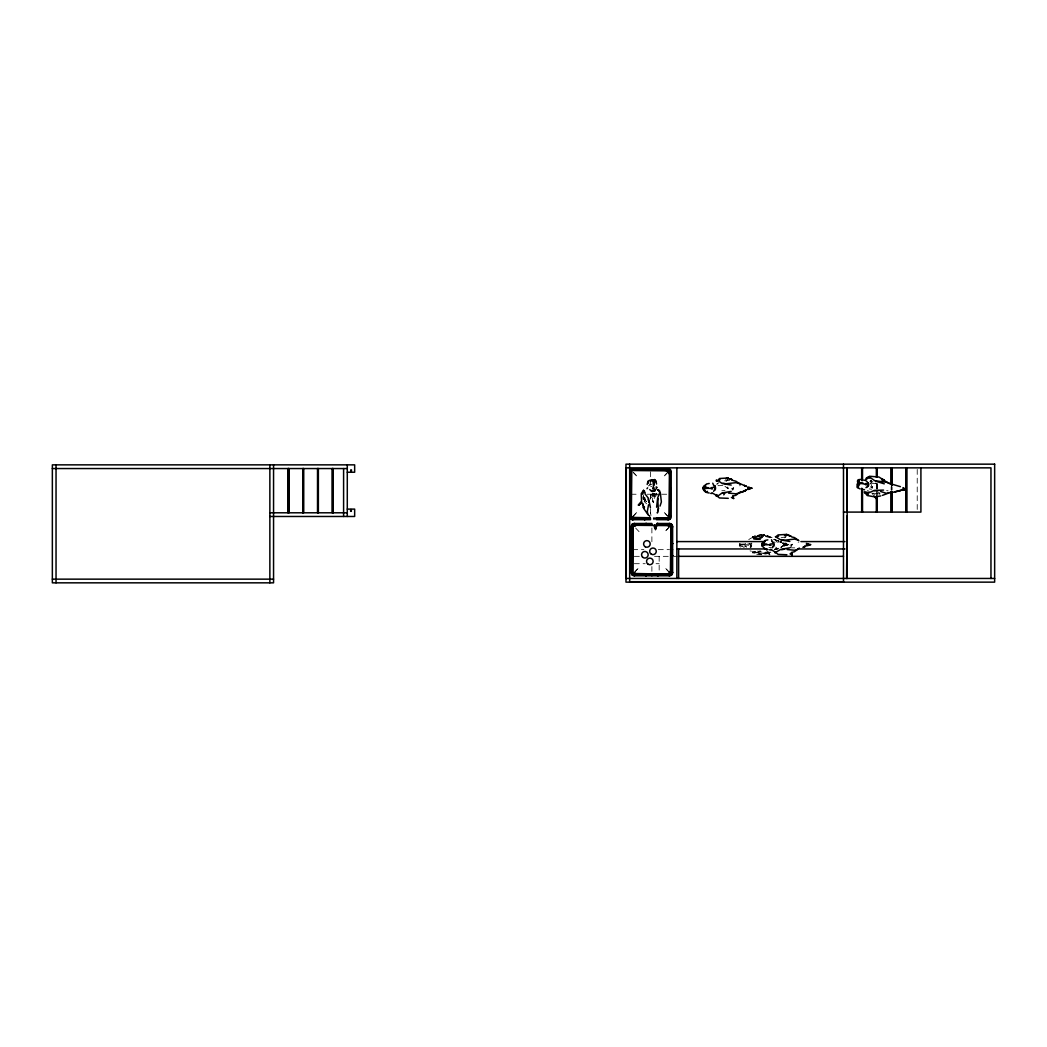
<?xml version="1.0" encoding="UTF-8"?>
<svg xmlns="http://www.w3.org/2000/svg" width="1047" height="1047" viewBox="0 0 1047 1047"><rect width="100%" height="100%" fill="white"/><g stroke="black" fill="none" stroke-linecap="round" stroke-linejoin="round"><path stroke-width="0.75" stroke-dasharray="5 3.75" d="M646.64 503.816L644.285 501.539L644.468 500.257M654.218 493.543L654.283 500.217L653.302 502.468L652.477 500.296L652.713 494.459M787.2 544.898L783.928 544.401L788.391 544.649L784.91 544.924L786.035 544.335M750.228 547.123C752.204 545.906 749.482 544.636 751.17 543.079M783.941 543.419L789.373 544.597L785.76 545.67L785.826 543.668L785.852 545.552L783.981 546.181M656.652 493.464L656.377 494.838M644.285 501.539L644.415 499.419L646.706 501.709M722.836 485.324L718.713 485.756L716.881 484.473L717.431 483.164M749.037 544.662L749.286 543.406M652.7 493.621L652.7 495.637M652.189 493.412C653.55 500.06 654.44 488.936 650.514 496.134M642.897 499.131L643.224 496.213M875.567 482.916L875.488 483.583M879.401 493.006L879.454 494.105M643.552 495.611L643.879 497.835L645.737 500.008M644.677 501.421L645.266 499.432M786.794 544.859L783.758 544.754L786.781 544.859L784.87 544.963L785.891 544.322M643.486 495.885L643.094 498.019L643.617 497.364M656.534 494.341L656.731 493.202L656.181 494.773M784.91 544.924L787.54 544.401M643.46 499.223L643.787 497.914M652.962 493.621L652.661 495.296L654.205 496.553L655.527 496.199M733.725 487.863L732.691 490.205M764.389 534.428L760.776 539.31M792.357 544.283L790.263 547.738M871.955 481.725L870.253 483.675M644.337 501.421L644.415 499.419M785.067 544.977L784.033 544.872L784.517 544.335M770.055 552.371L763.289 554.858L755.698 554.4L752.623 551.952L761.666 554.373L752.466 552.777L756.104 551.062M746.655 545.932L743.75 547.306L742.101 546.024L741.538 547.188L739.352 545.867L740.805 544.218L739.352 543.458M653.433 493.268C652.477 494.577 655.291 493.032 652.922 493.7M643.879 499.498L644.311 497.39M785.446 544.977L785.734 543.445L786.821 545.042M775.683 540.003L776.076 539.585M740.255 545.749L740.766 545.003L739.352 545.867L740.255 545.749L739.3 545.094L740.255 543.576M785.944 544.702L787.553 544.322M655.239 497.011C652.791 495.624 654.44 491.187 656.351 495.859M653.315 495.82L654.257 495.48L654.1 493.647M653.917 495.676L654.061 493.569M745.543 543.262L744.482 544.662L747.388 548.51M772.071 537.608L763.289 534.467L755.698 534.925L752.937 537.425L753.395 536.836L752.466 536.548L757.518 538.917M755.712 539.375L764.153 538.969M639.063 531.654L634.652 527.021M669.125 527.021L664.832 531.784L669.255 527.151M634.521 572.159L638.945 567.526L634.652 572.29M726.081 481.463L727.155 480.351M784.713 537.883L785.787 536.771M650.553 496.134L652.621 494.001M633.121 516.119L637.531 511.617L633.239 516.25M643.46 497.377L644.703 500.335L644.847 499.157M731.395 488.91L733.62 487.758M790.027 545.33L792.252 544.178M872.138 487.117L871.117 487.588L870.489 486.633M759.193 539.205L762.91 534.637L764.284 534.323M751.772 543.105L751.471 547.201M761.287 536.915L758.617 539.166M653.276 495.584L650.488 498.228M748.736 539.598C754.717 535.148 763.198 535.305 770.003 537.792M870.07 481.79L871.51 480.625M716.881 484.473L717.967 483.138M754.743 539.074L757.256 538.223L759.703 539.244M753.644 539.585L755.568 538.027L757.74 538.237M784.7 545.958L784.53 546.01M774.754 549.806L776.887 548.026L775.735 547.11M648.224 485.965L652.438 483.884M781.402 547.097L783.562 545.094L782.161 546.469L783.797 545.919L780.499 547.359M654.035 495.794L655.435 493.765L653.917 493.687M875.554 483.688L869.821 483.007M716.881 483.897L718.713 482.772M755.162 538.394L757.138 538.079M781.599 546.717L784.91 545.723M740.255 547.071L742.101 546.024M754.926 539.192L756.327 538.433L760.776 539.126M756.889 539.284L759.585 538.852L758.682 539.153M781.468 541.744L777.358 542.176M781.258 547.162L781.991 546.809M880.213 493.883L872.74 493.451M775.683 549.492L778.837 548.235M766.587 553.889L768.433 553.169L764.467 553.798M774.597 549.596L775.317 549.374M739.535 485.795L740.347 485.507M775.735 542.215L776.887 541.299L774.558 539.166M798.167 542.215L798.992 541.927M724.236 494.76L723.385 494.786M760.449 551.18L758.813 551.128M723.49 495.048L724.668 494.668M760.881 551.088L758.695 551.311M774.374 549.675L777.659 548.615M752.623 551.952L756.235 552.24L752.989 550.997M774.976 549.492L777.358 548.772M768.55 551.939L760.619 553.431L750.018 550.879M873.735 493.373L872.164 493.32M781.154 537.726L786.349 536.745M752.937 537.425L761.666 534.952L752.466 536.548M645.528 498.136L644.559 498.123M786.14 544.859L783.588 542.712M724.603 480.809L729.968 480.311M770.919 552.162L763.917 552.58L756.772 550.958M747.506 544.113L749.809 543.825M877.438 487.954L876.287 488.059M653.721 501.644L652.909 501.683M721.854 490.729L724.982 490.65M752.466 552.777L753.395 552.489L752.937 551.9M744.365 544.047L739.3 544.231M742.035 544.741L747.506 544.767M643.565 499.445L644.494 499.511M764.467 535.527L768.433 536.156L765.723 535.161L766.587 535.436M790.995 547.817L794.804 547.856M631.079 494.236L639.272 494.236M647.242 494.236L660.173 494.236M661.691 494.236L669.871 494.236M653.249 518.317L656.037 518.317M653.38 518.501L656.286 518.501M653.249 519.678L656.286 519.678M756.863 538.865L759.127 539.022M787.082 544.924L788.103 544.924L786.585 545.003M739.3 545.094L742.035 545.094M774.845 548.955L778.104 548.955M632.676 549.649L643.879 549.649M658.301 549.649L669.504 549.649M634.325 556.337L640.528 556.337M654.506 556.337L672.03 556.337M673.64 556.337L676.859 556.337M634.325 563.705L645.188 563.705M656.05 563.705L659.165 563.705M650.684 486.528L651.888 486.672M653.289 517.794L656.43 517.846M768.93 547.372L771.469 547.607M784.91 543.602L784.439 543.511M747.506 545.212L748.579 545.382M770.919 537.163C764.951 534.834 758.264 539.467 752.989 538.328L756.235 537.085L752.623 537.373M782.868 543.21L783.797 543.406M886.652 490.585L888.105 490.834M870.018 481.398L873.093 481.96M784.138 543.131L784.7 543.432M775.317 539.951L773.445 539.427M871.562 489.263L869.285 488.91M878.315 492.561L879.349 492.862M728.071 488.727L724.943 486.292M786.716 545.147L785.643 544.806M769.82 555.002L765.004 550.958M774.976 539.833L778.837 541.09L775.683 539.833M777.358 540.553L778.837 541.09M871.732 481.227L870.24 480.259M781.991 542.516L780.643 541.862L781.258 542.163M780.643 541.862L781.402 542.228M781.114 542.32L780.499 541.966L781.599 542.608M871.51 487.693L872.203 488.124M867.518 490.349L869.337 491.697M870.633 480.233L871.34 480.809M782.161 542.856L783.562 544.231L783.104 543.262M766.325 550.015L767.831 551.442M633.239 472.21L637.531 476.843L633.121 472.341M667.842 516.119L663.432 511.617L667.711 516.25M654.192 493.935L656.089 495.872M644.546 499.785L646.444 501.722M669.255 572.159L664.832 567.526L669.125 572.29M649.362 484.054L649.938 484.761M871.915 492.993L873.198 494.838M875.03 494.812L873.905 493.058M785.787 542.699L786.153 544.1M768.904 552.554L769.925 554.897M871.065 484.277L872.308 488.033M644.926 499.759L644.402 497.561M656.377 493.307L657.071 495.244M728.175 488.622L727.822 487.287M651.012 515.477L650.383 512.336M917.224 469.436L917.224 510.517M892.005 486.816L892.005 489.97M891.73 486.816L891.73 489.97M891.429 486.816L891.429 489.97M891.154 486.816L891.154 489.97M877.255 483.649L877.255 488.386M877.255 489.97L877.255 494.708M876.98 483.649L876.98 491.553M876.679 483.649L876.679 488.386M876.679 489.97L876.679 494.708M876.404 483.649L876.404 491.553M750.306 544.008L750.306 547.725M659.165 556.337L659.165 572.552M651.888 527.989L651.888 545.042M651.888 566.545L651.888 571.322M650.475 471.752L650.475 478.296M650.475 479.775L650.475 486.266M650.475 494.236L650.475 500.649M650.475 508.567L650.475 518.134M653.158 500.872L653.249 502.063L653.158 500.872M872.243 486.711L872.203 487.575L872.243 486.711M733.358 488.242L732.638 489.459L733.358 488.242M764.022 534.808L763.302 536.025L764.022 534.808M791.99 544.662L791.27 545.88L791.99 544.662M667.711 472.21L663.432 476.843L667.842 472.341M758.211 536.26L756.588 536.718L764.899 535.501L758.211 536.26M760.449 552.986L756.588 552.607L764.899 553.824L760.449 552.986M760.161 539.022L759.376 538.825L760.161 539.022M727.691 487.392L727.102 487.025L727.809 488.242L727.691 487.392M769.44 553.667L768.851 553.3L769.558 554.517L769.44 553.667"/><path stroke-width="1.5" d="M655.919 526.667L655.474 529.756L655.854 525.764L656.312 527.295L654.388 527.256L654.885 526.824M748.631 489.067L749.076 487.981M809.619 544.898L807.878 544.401M644.664 491.331L643.539 490.323L641.248 493.569L641.628 502.874M903.509 489.446L904.438 489.787L903.941 488.334M658.013 498.594C657.477 502.652 659.257 511.617 657.333 513.03L657.307 512.454M670.054 500.322L671.206 500.322L670.289 499.367L670.289 489.407M671.467 555.918L672.619 555.918L671.637 554.478L671.637 544.898L672.619 543.393L671.467 543.393M669.727 524.913L669.465 523.487L656.691 523.487M632.637 518.291L632.912 519.678L650.475 519.678L650.475 518.317M668.326 470.168L668.051 468.781L632.872 468.781L632.61 469.985A1.976 1.976 0 0 0 630.935 471.7L629.744 472.001M905.328 488.949L904.032 488.727M747.898 487.981L752.178 488.229L748.186 488.622M654.074 489.891L654.087 487.941M632.519 572.788L632.519 526.523A1.832 1.832 0 0 1 634.089 524.887L651.888 524.704M671.271 526.523L671.271 572.788A1.832 1.832 0 0 1 669.687 574.423L669.465 575.811L634.286 575.811A3.036 3.036 0 0 1 632.087 574.855A3.35 3.35 0 0 1 631.158 572.552L631.158 526.759A3.35 3.35 0 0 1 632.074 524.442L632.375 524.167M670.695 574.175L671.048 573.795A2.107 2.107 0 0 0 671.441 572.814L671.467 526.994L672.619 526.994M656.456 519.678L668.091 519.678A3.154 3.154 0 0 0 671.192 516.498L671.206 471.961L669.871 472.014L669.858 516.734A1.793 1.793 0 0 1 668.326 518.304M904.255 489.315L903.404 488.596M632.493 554.413L632.061 554.975L632.323 544.244M671.716 544.558L672.554 543.655M638.33 504.968L640.882 501.984M749.573 487.326L749.613 489.237M653.354 487.902L653.537 482.706M859.103 484.813L858.592 485.86L857.231 484.172L858.867 483.492L858.71 482L857.506 481.803L859.181 480.874L857.572 480.848L858.043 479.801L859.181 480.887M903.339 489.119L904.032 488.949M808.179 543.93L808.205 545.618L808.323 544.218L810.823 544.649L806.36 544.662L808.284 544.335M747.99 488.504L749.076 488.504M727.691 479.238L727.521 478.95M786.336 535.658L786.153 535.37M658.615 508.148L658.04 510.504M631.158 543.773L632.493 543.655M643.041 504.798L643.591 508.319M671.206 499.982L669.871 499.89M905.812 489.355L905.145 489.198M656.613 507.219L657.673 497.888L659.702 493.045L659.479 490.389L658 490.245M656.796 525.568L656.613 526.484M648.525 483.073L648.132 481.018L650.292 480.089L650.409 481.581L652.006 479.696L653.642 481.136L654.349 479.578L653.642 481.136M670.276 489.145L671.206 488.138L670.054 488.138M749.992 488.046L751.157 488.242L748.788 488.465M808.166 545.107L807.918 544.466L809.619 544.82M647.177 484.447L647.884 481.712M652.739 488.949L653.001 487.994M643.146 492.169L643.46 491.148M642.74 494.315L643.159 492.993M749.573 489.198L749.665 487.981M660.016 506.107L661.377 501.958L660.304 492.666L657.791 489.656M906.113 489.473L904.503 489.315M728.175 478.008C728.123 480.036 726.566 476.791 725.859 479.055M786.506 535.331L786.821 534.428M654.454 480.691L653.079 479.958L652.333 480.795L652.988 481.175M667.593 471.634L667.685 471.438A5.117 5.117 0 0 0 664.518 470.325M807.25 544.479L806.818 545.042M646.994 488.7L647.596 487.81M654.715 482.209L655.736 480.665L655.003 479.866L655.343 481.358L654.349 479.578M648.97 502.285L648.093 499.066M643.735 508.319L644.494 507.206M713.609 491.344C715.219 489.185 715.14 487.313 713.609 485.141M772.241 547.764C773.864 545.618 773.772 543.733 772.241 541.561M707.497 491.344L705.678 492.129L704.042 490.65L705.325 490.755L703.139 489.433L704.552 488.569M764.781 548.34L761.771 545.867L763.184 545.003L761.771 543.458L763.97 542.137L764.519 543.301M633.029 516.838L632.362 516.655M667.934 471.621L668.496 472.066M718.504 479.762L719.485 478.505L727.076 478.047L732.219 479.735L729.51 478.741M669.53 517.846L670.564 518.435M656.705 524.508L657.869 523.487L657.869 524.704M656.207 470.142C656.796 466.975 653.956 471.687 656.456 468.781M648.97 518.723L645.606 518.71L644.494 519.678L644.677 518.501M715.271 485.703L714.748 486.253C715.808 486.633 715.808 489.852 714.748 490.218M773.903 542.124L773.38 542.686C774.44 543.053 774.44 546.272 773.38 546.639M633.029 525.581L633.213 527.701A5.811 5.811 0 0 0 632.493 530.502M670.617 525.45L669.216 526.078L667.986 525.319A5.143 5.143 0 0 0 665.931 524.9M670.813 525.254L671.637 524.39M670.944 525.385L671.402 524.167M632.833 573.926L631.799 574.541M633.592 573.128C632.113 574.554 635.215 572.264 635.804 573.992A5.143 5.143 0 0 0 637.845 574.41M863.788 480.089C867.479 479.735 870.423 486.07 865.948 487.666M669.648 470.744L669.988 469.436M669.53 470.613L670.564 470.024M631.42 517.846L630.975 519.024A3.089 3.089 0 0 0 632.872 519.678A3.154 3.154 0 0 1 629.77 516.498M631.315 517.715L630.399 518.435M784.491 535.475L786.716 534.323M670.368 489.145L671.14 488.386M865.843 479.33L869.494 476.254L878.904 477.013L884.427 480.429L882.124 479.094L883.877 480.036M633.082 525.136L632.139 524.39M641.994 503.031L638.434 505.073M633.723 526.052L635.804 525.319A5.143 5.143 0 0 1 637.845 524.9M667.803 471.294L669.334 470.823L668.745 472.249A5.523 5.523 0 0 1 669.871 475.6M668.614 472.367L668.575 472.393A5.34 5.34 0 0 1 669.687 475.6L669.7 512.86A5.34 5.34 0 0 1 668.627 516.066L668.614 516.092M633.173 517.192L631.747 517.768L632.048 516.655M668.575 517.244L669.334 517.637L668.745 516.21A5.523 5.523 0 0 0 669.871 512.86M655.566 527.073L655.592 526.877M731.199 485.075L722.181 483.531L718.15 480.678L716.41 480.953L717.208 480.377M634.704 526.196L635.254 525.803A4.999 4.999 0 0 1 637.845 525.084M669.085 573.115L668.523 573.507A4.999 4.999 0 0 1 665.931 574.227L637.845 574.227A4.999 4.999 0 0 1 635.267 573.507L634.704 573.115M704.042 489.329L703.087 487.797L704.042 487.156L704.552 487.902M762.674 545.749L761.719 545.094L762.674 543.576M804.41 546.809L804.986 546.429L803.69 547.162M858.448 484.146L857.846 483.348L858.71 482M746.354 489.996L739.47 493.072M744.901 490.585L744.299 490.938L746.158 490.088M805.287 546.115L803.546 547.005L804.79 546.508M802.931 547.359L804.017 546.717M740.687 491.606L735.871 495.296L732.952 496.016M799.319 548.026L794.503 551.717L791.584 552.436M656.783 487.261L655.998 487.051M745.883 490.323L742.624 491.802L745.778 490.389M803.834 547.097L805.078 546.455M775.827 552.489L774.898 552.777L780.813 549.361L789.831 547.83M775.84 536.797L778.117 534.925L785.708 534.467L790.865 536.156L788.155 535.161M858.867 483.492L857.231 484.172M657.869 574.607L657.869 575.811L656.822 574.829L646.719 574.607M718.766 480.246L719.983 479.696M777.398 536.666L778.615 536.129M897.724 491.279L895.041 491.789L900.865 490.271M645.907 574.607L645.907 575.811L647.255 574.842M739.117 492.954L735.949 493.818L728.49 493.111M797.749 549.374L794.581 550.238L787.135 549.531M705.887 486.881L705.325 485.716L703.139 487.038L704.042 487.156M890.055 492.522L882.412 495.388M725.951 492.705L722.338 493.229M784.596 549.125L781.572 549.74M878.25 490.663L874.297 490.729M728.267 498.333L719.485 497.979L716.41 495.532L718.15 495.807L722.181 492.941L731.199 491.396M867.453 486.685C868.827 486.646 869.272 483.033 867.924 482.759M858.448 487.025L857.113 487.47L857.009 485.625L858.592 485.86M655.461 527.897L655.527 527.308M797.749 539.951L794.581 539.087L784.609 540.2L781.546 539.585M890.552 492.038L891.481 491.763M727.128 478.165L728.071 477.903M868.971 477.838L870.345 477.445M888.694 493.019L886.351 493.32L880.488 491.436M886.416 482.261L876.077 480.861M880.723 495.925L875.109 496.932L867.191 495.519L864.351 491.854L867.636 492.378M645.947 518.317L644.756 519.613L644.756 518.317M891.481 492.613L895.905 491.632M904.922 489.551L902.004 489.486M706.345 484.067L709.225 483.452M764.977 540.488L767.857 539.872M900.446 490.572L897.122 491.331L901.65 490.218M750.712 488.229L750.018 488.242L751.157 488.242M748.684 489.302L747.741 489.486M807.316 545.723L806.373 545.906M657.477 575.811L657.437 574.41M644.86 468.781L644.926 470.142M866.68 478.741L867.675 478.584M711.306 487.68L713.609 487.405M769.938 544.113L772.241 543.825M716.41 495.532L717.195 496.056L716.266 496.357L717.247 495.401L716.776 494.577M775.042 551.952L770.697 549.295M669.478 572.028L670.407 571.518A5.628 5.628 0 0 0 671.101 568.809M669.557 572.343L669.648 573.075M644.101 507.494L643.29 507.533M705.325 485.716L704.042 485.821L706.149 484.565M763.97 542.137L762.674 542.254L764.781 540.985M786.899 554.753L778.117 554.4L775.84 552.528M864.442 492.666L868.879 492.823L874.258 490.415L883.537 490.088M708.152 487.627L703.087 487.797M766.797 544.047L761.719 544.231M705.822 488.321L711.306 488.347M764.454 544.741L769.938 544.767M858.736 479.605L861.301 479.421M634.05 524.913L651.888 524.9L651.888 523.487L634.286 523.487A3.049 3.049 0 0 0 632.074 524.455M656.456 518.501L668.339 518.474A1.976 1.976 0 0 0 670.028 516.76L670.028 471.7A1.976 1.976 0 0 0 668.352 469.972L632.912 469.959M902.645 490.114L903.509 490.088M655.016 469.737L645.947 470.142M625.975 467.852L990.959 467.852L990.959 578.454M52.35 468.546L347.29 468.546M668.051 470.142L632.637 470.168A1.793 1.793 0 0 0 631.105 471.726L631.105 516.734M347.29 472.236L350.745 472.236L350.745 469.881L351.478 469.881L351.478 472.236L354.658 472.236L354.658 464.855L52.35 464.855L52.35 582.839L273.555 582.839L273.555 464.855M629.744 472.184L630.909 472.184L630.909 516.276L629.744 516.276M670.054 472.184L671.206 472.184M629.744 488.138L630.909 488.138M629.744 488.321L630.909 488.321M669.871 488.386L671.206 488.321M669.871 488.569L671.206 488.504M703.087 488.674L705.822 488.674M629.744 494.236L631.079 494.236M669.871 494.236L671.206 494.236M669.871 499.314L671.14 500.073M629.744 500.139L630.909 500.139M669.871 500.073L671.206 500.139M629.744 500.322L630.909 500.322M347.29 509.104L350.601 509.104L350.601 511.316L351.347 511.316L351.347 509.104L354.658 509.104L354.658 516.472L269.864 516.472M843.489 512.088L920.915 512.088L920.915 467.852M269.864 512.794L347.29 512.794M847.18 515.778L846.892 578.454M670.054 516.276L671.206 516.276M629.744 516.459L630.922 516.76A1.976 1.976 0 0 0 632.61 518.487L649.022 518.501M671.206 516.459L669.871 516.459M632.912 518.317L649.088 518.317M656.862 518.317L668.051 518.317M645.907 524.704L645.907 523.487L647.007 524.495L651.888 524.468M656.43 524.704L669.753 524.73A1.911 1.911 0 0 1 671.389 526.432L672.619 526.798L672.619 572.552A3.35 3.35 0 0 1 671.716 574.868A3.049 3.049 0 0 1 669.491 575.824M669.452 524.9L656.43 524.468M631.158 526.798L632.493 526.811M631.158 526.994L632.323 526.994M676.859 541.587L765.056 541.587M800.89 541.587L844.955 541.587M846.892 541.587L846.591 578.454M632.323 543.393L631.158 543.393L632.493 544.427M631.158 543.576L632.323 543.576M671.467 543.576L672.619 543.576M671.284 543.838L672.606 543.746M761.719 545.094L764.454 545.094M676.859 548.955L766.692 548.955M797.67 548.955L844.955 548.955M631.158 549.649L632.493 549.649M671.284 549.649L672.619 549.649M671.284 554.413L672.554 555.656M632.493 554.884L631.158 555.918L632.323 555.918M631.158 555.473L632.493 555.473M671.284 555.473L672.619 555.473M631.158 555.735L632.493 555.656M671.284 555.656L672.619 555.735M678.495 556.337L843.489 556.337M631.158 572.316L632.323 572.316L632.336 526.497A2.015 2.015 0 0 1 634.024 524.704M671.467 572.316L672.619 572.316M631.158 572.513L632.336 572.814A2.015 2.015 0 0 0 634.024 574.607L669.753 574.581A2.015 2.015 0 0 0 671.428 572.814M672.619 572.513L671.284 572.5M625.975 578.454L994.65 578.454M52.35 579.148L273.555 579.148M629.666 581.7L843.489 581.7M650.148 517.742L631.328 517.401L631.786 470.522L669.504 470.862L668.981 518.069L656.43 517.846M865.607 483.544L867.282 483.649M710.704 493.399L712.209 493.438M769.336 549.819L770.854 549.858M903.783 489.342L905.118 489.499M866.157 478.257L867.649 477.236L870.659 477.877L875.371 481.11L884.283 483.832M722.901 483.164L725.99 483.779L735.949 482.667L739.117 483.531M634.05 574.397L634.312 575.811M862.977 482.994L857.951 482.471M860.595 483.361L865.398 484.211M886.429 482.261L889.034 483.086M775.356 536.601L780.813 539.964L789.831 541.495M857.846 483.348L860.686 483.688M716.41 480.953L717.195 480.416L716.266 480.128L717.247 481.07M711.306 488.792L712.379 488.949M769.938 545.212L771.011 545.382M732.952 480.468L735.871 481.188L740.242 484.159M791.584 536.889L794.503 537.608L798.874 540.579M644.834 519.665L644.926 518.317M657.503 523.5L657.437 524.9M646.248 575.811L646.339 574.41M858.946 482.837L857.506 481.803M656.089 468.781L656.037 470.142M747.741 486.999L748.684 487.169M806.373 543.419L807.316 543.602M644.756 470.142L644.756 468.847L645.659 469.71M906.349 489.433L904.137 489.407M706.345 492.404L709.225 493.032M764.977 548.837L767.857 549.453M865.529 492.627L866.458 492.836M900.407 486.659L891.547 484.054M655.841 527.884L655.631 528.486M733.62 498.581L731.395 497.43M792.252 555.002L790.027 553.85M867.256 493.543L865.018 492.666M902.946 487.666L903.757 487.981M716.868 495.597L712.052 492.875M884.192 480.547L891.023 484.46M730.374 479.016L732.219 479.735M789.019 535.436L790.865 536.156M744.901 485.9L744.299 485.546L746.158 486.397M739.47 483.413L745.883 486.161M865.476 484.63L866.275 484.97M881.561 479.696L884.388 480.9M891.429 484.748L892.28 485.114M857.742 487.85L860.163 488.897M863.618 489.407L864.521 489.8M745.778 486.083L744.43 485.442L746.354 486.475M867.086 493.634L868.329 494.328M645.332 469.671L644.494 468.781L644.677 469.959M857.572 480.848L859.43 482.13M649.716 489.551C651.627 491.632 654.1 490.742 655.147 490.821M713.596 485.127L712.758 483.217M772.241 541.548L771.469 539.729M633.082 574.175L632.375 575.143M669.413 517.964L669.988 519.024A3.089 3.089 0 0 1 668.091 519.678L668.051 518.501M670.944 573.926L671.768 574.79L670.813 574.057M657.621 575.745L656.888 574.41M669.504 523.487A3.036 3.036 0 0 1 671.703 524.455L671.978 524.769M649.245 515.517L649.755 516.289M791.336 552.554L792.357 554.897M732.691 496.121L733.725 498.477M648.525 515.333L643.944 508.829L642.976 503.646M650.998 490.807C653.092 493.268 656.325 489.394 656.822 487.365M643.539 490.323L643.46 491.58L645.201 492.744L644.913 493.739L648.473 498.32L650.423 507.507M873.852 495.768L876.169 498.66L876.247 497.181M652.006 479.696L652.333 480.795M654.912 527.989L654.467 524.835M647.766 514.116L647.321 511.473L648.551 504.746M656.037 481.319L656.548 484.002M654.375 525.686L654.532 526.576M654.885 527.793L654.48 524.979M654.283 485.036L653.943 479.906M653.079 479.958L653.263 482.798M634.325 524.9L634.312 523.487M906.741 467.852L906.741 512.088M906.466 467.852L906.466 512.088M906.165 467.852L906.165 512.088M905.891 467.852L905.891 512.088M892.005 467.852L892.005 485.232M892.005 491.553L892.005 512.088M891.73 467.852L891.73 485.232M891.73 491.553L891.73 512.088M891.429 467.852L891.429 483.649M891.429 491.553L891.429 512.088M891.154 467.852L891.154 483.649M891.154 491.553L891.154 512.088M877.255 467.852L877.255 477.327M877.255 496.291L877.255 512.088M876.98 467.852L876.98 477.327M876.98 496.291L876.98 512.088M876.679 467.852L876.679 477.327M876.679 496.291L876.679 512.088M876.404 467.852L876.404 477.327M876.404 496.291L876.404 512.088M862.519 467.852L862.519 480.494M862.519 489.97L862.519 512.088M862.244 467.852L862.244 480.494M862.244 489.97L862.244 512.088M861.943 467.852L861.943 480.494M861.943 488.386L861.943 512.088M861.668 467.852L861.668 480.494M861.668 488.386L861.668 512.088M847.18 467.852L847.18 578.454M846.892 467.852L846.892 512.088M843.489 464.161L843.489 582.145M678.626 548.955L678.626 578.454M676.859 467.852L676.859 578.454M669.282 523.487L669.282 524.704M669.282 574.607L669.282 575.811M667.868 468.781L667.868 469.959M667.868 518.501L667.868 519.678M657.621 524.9L657.686 523.487L656.888 524.9M657.621 574.41L657.686 575.811M656.286 468.781L656.456 469.959M651.888 574.41L651.888 575.811M650.475 468.781L650.475 470.142M646.902 524.9L646.3 523.487L646.339 524.9M646.091 523.487L646.156 524.9M646.156 574.41L646.091 575.811M634.495 523.487L634.495 524.704M634.495 574.607L634.495 575.811M633.082 468.781L633.082 469.959M633.082 518.501L633.082 519.678M629.666 464.161L629.666 582.145M626.276 467.852L626.276 578.454M347.29 464.855L347.29 516.472M343.599 468.546L343.599 516.472M333.116 468.546L333.116 512.794M332.828 468.546L332.828 512.794M332.54 468.546L332.54 512.794M332.252 468.546L332.252 512.794M318.367 468.546L318.367 512.794M318.092 468.546L318.092 512.794M317.791 468.546L317.791 512.794M317.516 468.546L317.516 512.794M303.63 468.546L303.63 512.794M303.355 468.546L303.355 512.794M303.054 468.546L303.054 512.794M302.779 468.546L302.779 512.794M288.893 468.546L288.893 512.794M288.619 468.546L288.619 512.794M288.318 468.546L288.318 512.794M288.043 468.546L288.043 512.794M269.864 464.855L269.864 582.839M56.041 464.855L56.041 582.839M632.61 518.474A1.937 1.937 0 0 1 630.948 516.786M636.445 518.134A5.117 5.117 0 0 1 633.291 517.048M668.339 469.985A1.937 1.937 0 0 1 670.015 471.673M668.091 468.781A3.089 3.089 0 0 1 671.166 471.909M629.77 471.961A3.154 3.154 0 0 1 632.912 468.768M634.024 574.581A1.911 1.911 0 0 1 632.388 572.879M671.284 568.809A5.811 5.811 0 0 1 670.564 571.61C670.211 574.358 670.433 572.683 667.986 573.992A5.143 5.143 0 0 1 665.931 574.41M669.753 524.704A2.015 2.015 0 0 1 671.428 526.497M671.716 524.442A3.35 3.35 0 0 1 672.619 526.759M665.931 525.084A4.999 4.999 0 0 1 668.523 525.803M632.676 530.502A5.628 5.628 0 0 1 633.37 527.793M633.199 525.28L632.741 573.481L670.394 574.162L670.918 525.633L633.199 525.28M876.208 497.26L876.169 498.123L876.208 497.26M644.206 506.696L643.853 507.913L644.206 506.696M640.227 504.183L638.919 504.811L640.227 504.183M994.65 464.161L625.975 464.161L625.975 582.145L994.65 582.145L994.65 464.161M733.24 497.246L732.638 496.88L733.358 498.097L733.24 497.246M791.872 553.667L791.27 553.3L791.99 554.517L791.872 553.667M651.326 554.19A3.298 3.298 0 0 0 656.273 551.324A3.298 3.298 0 0 0 651.326 548.471A3.298 3.298 0 0 0 651.326 554.19M645.253 546.783A3.298 3.298 0 0 0 650.2 543.917A3.298 3.298 0 0 0 645.253 541.063A3.298 3.298 0 0 0 645.253 546.783M642.531 557.096A3.298 3.298 0 0 0 648.054 555.617A3.298 3.298 0 0 0 644.01 551.573A3.298 3.298 0 0 0 642.531 557.096M648.198 564.268A3.298 3.298 0 0 0 653.145 561.414A3.298 3.298 0 0 0 648.198 558.548A3.298 3.298 0 0 0 648.198 564.268"/></g></svg>
